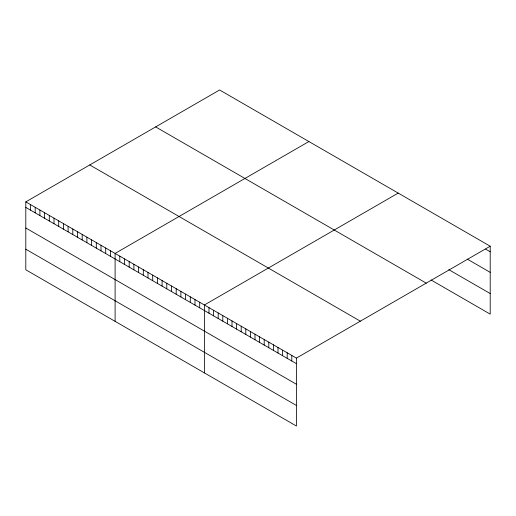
<?xml version="1.0" encoding="UTF-8"?>
<svg xmlns="http://www.w3.org/2000/svg" width="516" height="516" viewBox="0 0 516 516"><rect width="100%" height="100%" fill="white"/><g stroke="black" fill="none" stroke-linecap="round" stroke-linejoin="round"><path stroke-width="0.77" d="M25.8 201.872L296.397 358.098L296.397 426.016L25.8 269.791L25.8 201.872L219.603 89.984L490.2 246.209L490.2 314.128L431.053 279.982M308.897 141.539L115.1 253.427L115.1 321.345M398.197 193.094L204.394 304.982L204.394 372.9M296.397 358.098L490.2 246.209M485.601 249.112L490.2 251.769M467.199 259.071L490.2 272.345M448.797 269.649L490.2 293.552M155.645 126.904L426.248 283.136M89.752 164.946L360.355 321.178M25.8 207.426L296.397 363.657M25.8 228.007L296.397 384.239M25.8 249.209L296.397 405.441M291.798 355.447L291.798 361M287.199 352.789L287.199 358.349M282.6 350.132L282.6 355.692M278.001 347.474L278.001 353.034M273.396 344.823L273.396 350.377M268.797 342.166L268.797 347.72M264.198 339.509L264.198 345.069M259.6 336.851L259.6 342.411M255.001 334.194L255.001 339.754M250.395 331.543L250.395 337.096M245.797 328.885L245.797 334.445M241.198 326.228L241.198 331.788M236.599 323.571L236.599 329.131M232 320.92L232 326.473M227.395 318.262L227.395 323.822M222.796 315.605L222.796 321.165M218.197 312.948L218.197 318.507M213.598 310.297L213.598 315.85M208.993 307.639L208.993 313.193M199.698 302.266L199.698 307.826M194.996 299.557L194.996 305.111M190.294 296.842L190.294 302.402M185.599 294.126L185.599 299.686M180.897 291.417L180.897 296.971M176.195 288.702L176.195 294.262M171.499 285.987L171.499 291.546M166.797 283.278L166.797 288.831M162.095 280.562L162.095 286.116M157.399 277.847L157.399 283.407M152.697 275.131L152.697 280.691M147.995 272.422L147.995 277.976M143.3 269.707L143.3 275.267M138.598 266.991L138.598 272.551M133.896 264.282L133.896 269.836M129.2 261.567L129.2 267.127M124.498 258.851L124.498 264.411M119.796 256.142L119.796 261.696M110.398 250.712L110.398 256.271M105.696 248.002L105.696 253.556M101.001 245.287L101.001 250.847M96.299 242.572L96.299 248.131M91.596 239.856L91.596 245.416M86.901 237.147L86.901 242.701M82.199 234.432L82.199 239.992M77.497 231.716L77.497 237.276M72.801 229.007L72.801 234.561M68.099 226.292L68.099 231.852M63.397 223.576L63.397 229.136M58.701 220.867L58.701 226.421M53.999 218.152L53.999 223.712M49.297 215.436L49.297 220.996M44.602 212.727L44.602 218.281M39.9 210.012L39.9 215.572M35.198 207.297L35.198 212.856M30.502 204.581L30.502 210.141"/></g></svg>
